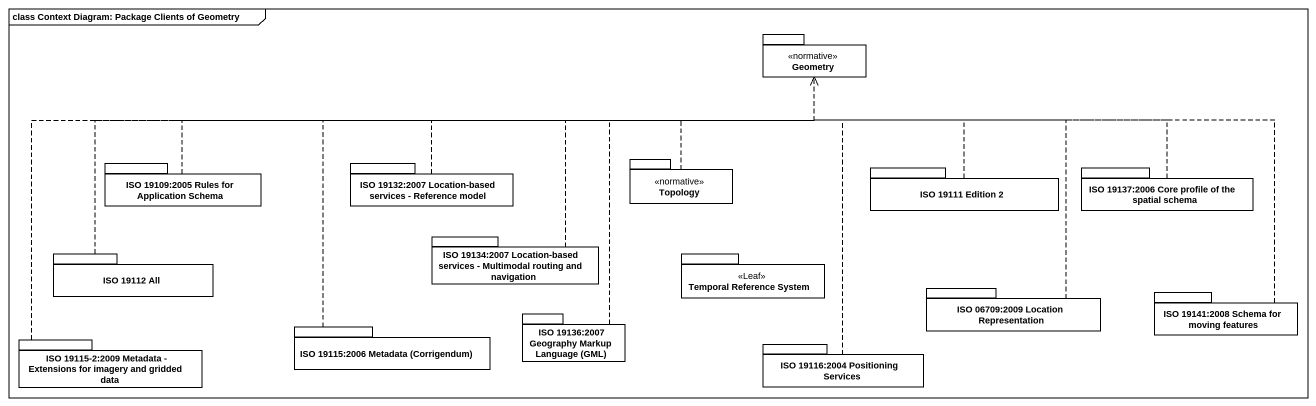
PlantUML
@startuml
mainframe class Context Diagram: Package Clients of Geometry
package Geometry <<normative>> {
}
package "ISO 19109:2005 Rules for Application Schema" as ISO_19109_2005_Rules_for {
}
package "ISO 19132:2007 Location-based services - Reference model" as ISO_19132_2007_Location {
}
package Topology <<normative>> {
}
package "ISO 19111 Edition 2" as ISO_19111_Edition_2 {
}
package "ISO 19137:2006 Core profile of the spatial schema" as ISO_19137_2006_Core_profile {
}
package "ISO 19112 All" as ISO_19112_All {
}
package "ISO 19134:2007 Location-based services - Multimodal routing and navigation" as ISO_19134_2007_Location {
}
package "Temporal Reference System" as Temporal_Reference_System <<Leaf>> {
}
package "ISO 06709:2009 Location Representation" as ISO_06709_2009_Location {
}
package "ISO 19141:2008 Schema for moving features" as ISO_19141_2008_Schema_for {
}
package "ISO 19115:2006 Metadata (Corrigendum)" as ISO_19115_2006_Metadata {
}
package "ISO 19136:2007 Geography Markup Language (GML)" as ISO_19136_2007_Geography {
}
package "ISO 19115-2:2009 Metadata - Extensions for imagery and gridded data" as ISO_19115_2_2009_Metadata {
}
package "ISO 19116:2004 Positioning Services" as ISO_19116_2004_Positioning {
}
ISO_19109_2005_Rules_for .right.> Geometry
ISO_19132_2007_Location .right.> Geometry
Topology .up.> Geometry
ISO_19111_Edition_2 .up.> Geometry
ISO_19137_2006_Core_profile .left.> Geometry
ISO_19112_All .right.> Geometry
ISO_19134_2007_Location .up.> Geometry
ISO_06709_2009_Location .up.> Geometry
ISO_19141_2008_Schema_for .up.> Geometry
ISO_19115_2006_Metadata .up.> Geometry
ISO_19136_2007_Geography .up.> Geometry
ISO_19115_2_2009_Metadata .right.> Geometry
ISO_19116_2004_Positioning .up.> Geometry
@enduml
